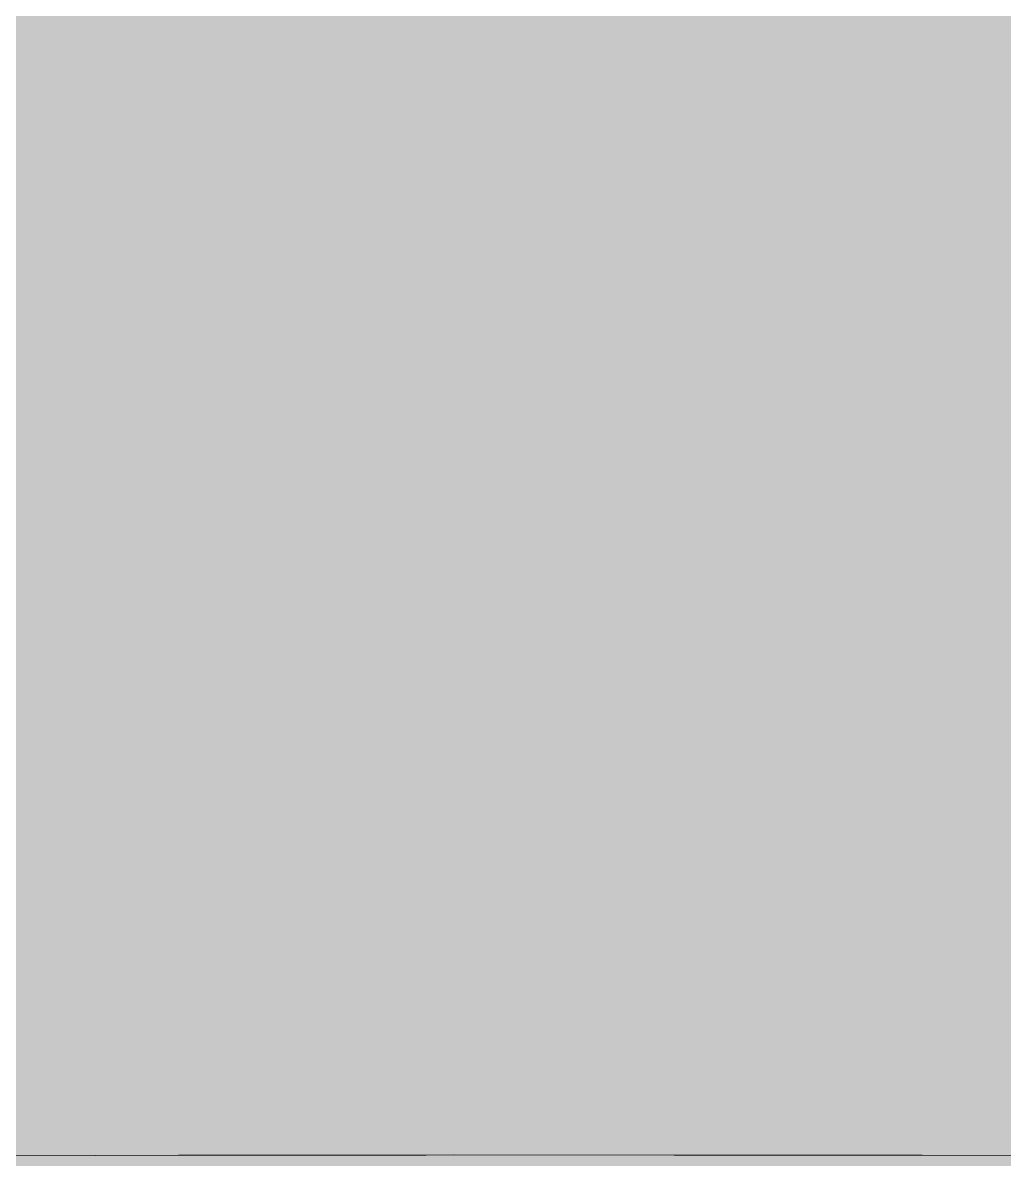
# Model space of a CAD drawing. Header units: millimetres. Extents: x 0 to 84100, y 0 to 59400.
# Drawn here: x 27592 to 29103, y 35243 to 37005 of the extents above; entities that cross this region are included whole.
import ezdxf

# ---------------------------------------------------------------- set-up
doc = ezdxf.new("R2010")
doc.units = ezdxf.units.MM
doc.layers.add('10_見えがかり', color=7, linetype='Continuous', lineweight=13)

msp = doc.modelspace()

# ---------------------------------------------------------------- hatches: boundary and pattern name
at = {"layer": '10_見えがかり', "true_color": 0xbdbdbd}
for points in [[(28729.3, 38443.1), (30229.3, 38443.1), (30234.3, 38438.1), (30224.3, 38428.1), (30224.3, 38388.1), (30214.3, 38378.1), (30214.3, 38338.1), (30204.3, 38328.1), (30204.3, 38288.1), (30194.3, 38278.1), (30194.3, 38238.1), (30184.3, 38228.1), (30184.3, 38188.1), (30174.3, 38178.1), (30174.3, 38138.1), (30164.3, 38128.1), (30164.3, 38088.1), (30154.3, 38078.1), (30154.3, 38038.1), (30144.3, 38028.1), (30144.3, 37988.1), (30134.3, 37978.1), (30134.3, 37938.1), (30124.3, 37928.1), (30124.3, 37888.1), (30114.3, 37878.1), (30114.3, 37838.1), (30104.3, 37828.1), (30104.3, 37788.1), (30094.3, 37778.1), (30094.3, 37748.1), (30084.3, 37738.1), (30084.3, 37698.1), (30074.3, 37688.1), (30074.3, 37648.1), (30064.3, 37638.1), (30064.3, 37598.1), (30054.3, 37588.1), (30054.3, 37548.1), (30044.3, 37538.1), (30044.3, 37498.1), (30034.3, 37488.1), (30034.3, 37448.1), (30024.3, 37438.1), (30024.3, 37398.1), (30014.3, 37388.1), (30014.3, 37348.1), (30004.3, 37338.1), (30004.3, 37298.1), (29994.3, 37288.1), (29994.3, 37248.1), (29984.3, 37238.1), (29984.3, 37198.1), (29974.3, 37188.1), (29974.3, 37148.1), (29964.3, 37138.1), (29964.3, 37098.1), (29954.3, 37088.1), (29954.3, 37058.1), (29944.3, 37048.1), (29944.3, 37008.1), (29934.3, 36998.1), (29934.3, 36958.1), (29924.3, 36948.1), (29924.3, 36908.1), (29914.3, 36898.1), (29914.3, 36858.1), (29904.3, 36848.1), (29904.3, 36808.1), (29894.3, 36798.1), (29894.3, 36758.1), (29884.3, 36748.1), (29884.3, 36708.1), (29874.3, 36698.1), (29874.3, 36658.1), (29864.3, 36648.1), (29864.3, 36608.1), (29854.3, 36598.1), (29854.3, 36558.1), (29844.3, 36548.1), (29844.3, 36508.1), (29834.3, 36498.1), (29834.3, 36458.1), (29824.3, 36448.1), (29824.3, 36408.1), (29814.3, 36398.1), (29814.3, 36358.1), (29804.3, 36348.1), (29804.3, 36318.1), (29794.3, 36308.1), (29794.3, 36268.1), (29784.3, 36258.1), (29784.3, 36218.1), (29774.3, 36208.1), (29774.3, 36168.1), (29764.3, 36158.1), (29764.3, 36118.1), (29754.3, 36108.1), (29754.3, 36068.1), (29744.3, 36058.1), (29744.3, 36018.1), (29734.3, 36008.1), (29734.3, 35968.1), (29724.3, 35958.1), (29724.3, 35918.1), (29714.3, 35908.1), (29714.3, 35868.1), (29704.3, 35858.1), (29704.3, 35818.1), (29694.3, 35808.1), (29694.3, 35768.1), (29684.3, 35758.1), (29684.3, 35718.1), (29674.3, 35708.1), (29674.3, 35668.1), (29664.3, 35658.1), (29664.3, 35628.1), (29654.3, 35618.1), (29654.3, 35578.1), (29644.3, 35568.1), (29644.3, 35528.1), (29634.3, 35518.1), (29634.3, 35478.1), (29624.3, 35468.1), (29624.3, 35448.1), (29629.3, 35443.1), (29769.3, 35443.1), (29774.3, 35438.1), (29774.3, 35408.1), (29764.3, 35398.1), (29764.3, 35358.1), (29754.3, 35348.1), (29754.3, 35308.1), (29739.3, 35293.1), (26979.3, 35293.1), (26969.3, 35303.1), (26709.3, 35303.1), (26704.3, 35308.1), (26704.3, 35338.1), (26714.3, 35348.1), (26714.3, 35378.1), (26724.3, 35388.1), (26724.3, 35418.1), (26739.3, 35433.1), (26879.3, 35433.1), (26894.3, 35448.1), (26894.3, 35478.1), (26904.3, 35488.1), (26904.3, 35508.1), (26914.3, 35518.1), (26914.3, 35548.1), (26924.3, 35558.1), (26924.3, 35588.1), (26934.3, 35598.1), (26934.3, 35628.1), (26944.3, 35638.1), (26944.3, 35658.1), (26954.3, 35668.1), (26954.3, 35698.1), (26964.3, 35708.1), (26964.3, 35738.1), (26974.3, 35748.1), (26974.3, 35778.1), (26984.3, 35788.1), (26984.3, 35808.1), (26994.3, 35818.1), (26994.3, 35848.1), (27004.3, 35858.1), (27004.3, 35888.1), (27014.3, 35898.1), (27014.3, 35928.1), (27024.3, 35938.1), (27024.3, 35958.1), (27034.3, 35968.1), (27034.3, 35998.1), (27044.3, 36008.1), (27044.3, 36038.1), (27054.3, 36048.1), (27054.3, 36078.1), (27064.3, 36088.1), (27064.3, 36108.1), (27074.3, 36118.1), (27074.3, 36148.1), (27084.3, 36158.1), (27084.3, 36188.1), (27094.3, 36198.1), (27094.3, 36228.1), (27104.3, 36238.1), (27104.3, 36258.1), (27114.3, 36268.1), (27114.3, 36298.1), (27124.3, 36308.1), (27124.3, 36338.1), (27134.3, 36348.1), (27134.3, 36378.1), (27144.3, 36388.1), (27144.3, 36408.1), (27154.3, 36418.1), (27154.3, 36448.1), (27164.3, 36458.1), (27164.3, 36488.1), (27174.3, 36498.1), (27174.3, 36528.1), (27184.3, 36538.1), (27184.3, 36558.1), (27194.3, 36568.1), (27194.3, 36598.1), (27204.3, 36608.1), (27204.3, 36638.1), (27214.3, 36648.1), (27214.3, 36668.1), (27224.3, 36678.1), (27224.3, 36708.1), (27234.3, 36718.1), (27234.3, 36748.1), (27244.3, 36758.1), (27244.3, 36788.1), (27254.3, 36798.1), (27254.3, 36818.1), (27264.3, 36828.1), (27264.3, 36858.1), (27274.3, 36868.1), (27274.3, 36898.1), (27284.3, 36908.1), (27284.3, 36938.1), (27294.3, 36948.1), (27294.3, 36968.1), (27304.3, 36978.1), (27304.3, 37008.1), (27314.3, 37018.1), (27314.3, 37048.1), (27324.3, 37058.1), (27324.3, 37088.1), (27334.3, 37098.1), (27334.3, 37118.1), (27344.3, 37128.1), (27344.3, 37158.1), (27354.3, 37168.1), (27354.3, 37198.1), (27364.3, 37208.1), (27364.3, 37238.1), (27374.3, 37248.1), (27374.3, 37268.1), (27384.3, 37278.1), (27384.3, 37308.1), (27394.3, 37318.1), (27394.3, 37348.1), (27404.3, 37358.1), (27404.3, 37388.1), (27414.3, 37398.1), (27414.3, 37418.1), (27424.3, 37428.1), (27424.3, 37458.1), (27434.3, 37468.1), (27434.3, 37498.1), (27444.3, 37508.1), (27444.3, 37538.1), (27454.3, 37548.1), (27454.3, 37568.1), (27464.3, 37578.1), (27464.3, 37608.1), (27474.3, 37618.1), (27474.3, 37648.1), (27484.3, 37658.1), (27484.3, 37688.1), (27494.3, 37698.1), (27494.3, 37718.1), (27504.3, 37728.1), (27504.3, 37758.1), (27514.3, 37768.1), (27514.3, 37798.1), (27524.3, 37808.1), (27524.3, 37838.1), (27534.3, 37848.1), (27534.3, 37868.1), (27544.3, 37878.1), (27544.3, 37908.1), (27554.3, 37918.1), (27554.3, 37948.1), (27564.3, 37958.1), (27564.3, 37988.1), (27574.3, 37998.1), (27574.3, 38018.1), (27584.3, 38028.1), (27584.3, 38058.1), (27594.3, 38068.1), (27594.3, 38098.1), (27604.3, 38108.1), (27604.3, 38138.1), (27614.3, 38148.1), (27614.3, 38168.1), (27624.3, 38178.1), (27624.3, 38208.1), (27634.3, 38218.1), (27634.3, 38248.1), (27644.3, 38258.1), (27644.3, 38278.1), (27654.3, 38288.1), (27654.3, 38318.1), (27664.3, 38328.1), (27664.3, 38358.1), (27674.3, 38368.1), (27674.3, 38398.1), (27684.3, 38408.1), (27684.3, 38428.1), (27694.3, 38438.1), (27694.3, 38448.1), (27699.3, 38453.1), (28719.3, 38453.1)], [(26979.3, 35293.1), (29739.3, 35293.1), (29744.3, 35288.1), (29744.3, 35248.1), (29739.3, 35243.1), (26689.3, 35243.1), (26684.3, 35248.1), (26684.3, 35268.1), (26694.3, 35278.1), (26694.3, 35298.1), (26699.3, 35303.1), (26969.3, 35303.1)]]:
    msp.add_hatch(color=8, dxfattribs=at).paths.add_polyline_path(points)

# ---------------------------------------------------------------- linework, layer by layer
at = {"layer": '10_見えがかり'}
for points in [[(27831.9, 35259.8), (27449.8, 35258.7)], [(27831.9, 35259.8), (27853.1, 35259.9)], [(28213.7, 35260.2), (27853.1, 35259.9)], [(28255.8, 35260.3), (28213.7, 35260.2)], [(28255.8, 35260.3), (28595.5, 35260.2)], [(28595.5, 35260.2), (28965.7, 35260.1)], [(28977.2, 35260.1), (28965.7, 35260.1)], [(29358.9, 35259.5), (28977.2, 35260.1)]]:
    msp.add_lwpolyline(points, dxfattribs=at)

doc.saveas('drawing.dxf')
